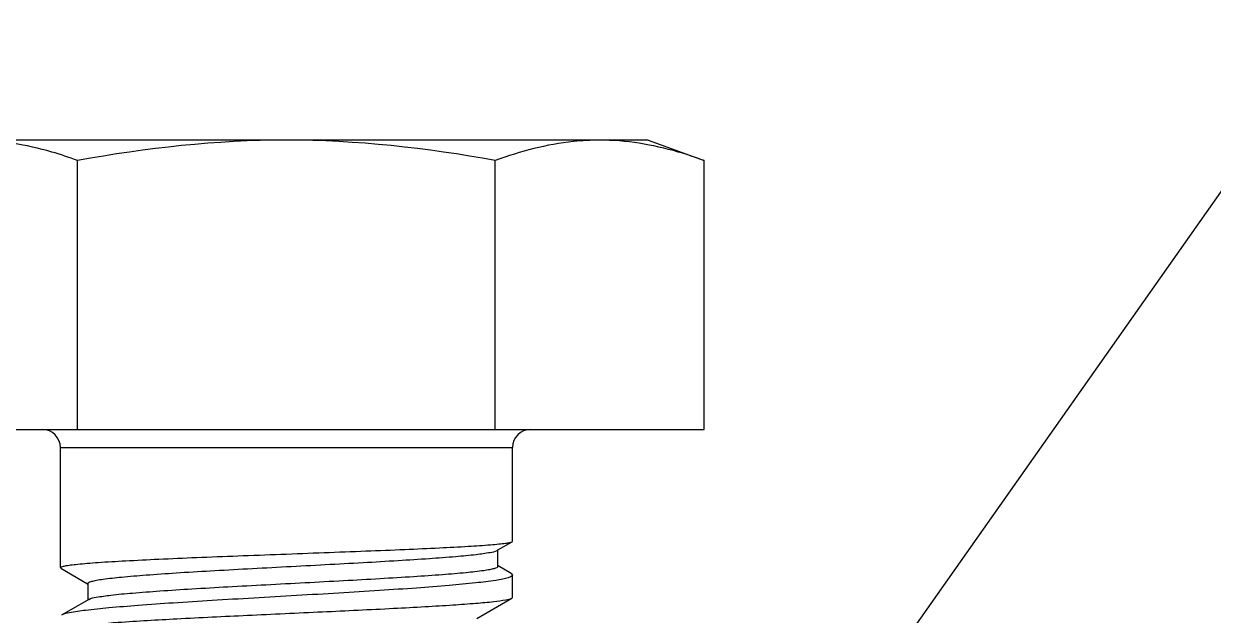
# Model space of a CAD drawing. Extents: x 27938 to 1507990, y 110129 to 923079.
# Drawn here: x 486231 to 486536.6, y 382654.4 to 382806.3 of the extents above; entities that cross this region are included whole.
import ezdxf

# ---------------------------------------------------------------- set-up
doc = ezdxf.new("R2010")
doc.units = 0
doc.header["$LTSCALE"] = 1000
doc.header["$MEASUREMENT"] = 0
doc.styles.get("Standard").update_dxf_attribs({"font": 'gbenor.shx', "bigfont": 'gbcbig.shx'})
doc.dimstyles.get("Standard").update_dxf_attribs({"dimtxt": 0.18, "dimasz": 0.18, "dimexe": 0.18, "dimexo": 0.0625, "dimgap": 0.09, "dimtad": 0, "dimtih": 1, "dimtoh": 1, "dimdec": 4, "dimzin": 0, "dimdsep": 46, "dimtxsty": 'Standard', "dimcen": 0.09, "dimadec": 0, "dimazin": 0, "dimtfac": 1, "dimtdec": 4, "dimtofl": 0, "dimtmove": 0, "dimatfit": 3, "dimfxl": 1, "dimtolj": 1, "dimtzin": 0, "dimarcsym": 0})

msp = doc.modelspace()

# ---------------------------------------------------------------- linework, layer by layer
at = {"linetype": 'Continuous'}
for p, q in [((486391.39, 382776.43), (486205.54, 382776.43)), ((486391.4, 382776.43), (486405.77, 382771.2)), ((486244.82, 382702.09), (486244.82, 382771.2)), ((486352.12, 382702.09), (486352.12, 382771.2)), ((486405.77, 382702.09), (486405.77, 382771.2)), ((486191.16, 382702.09), (486405.77, 382702.09)), ((486240.39, 382666.61), (486240.39, 382697.44)), ((486240.39, 382666.61), (486240.39, 382697.44)), ((486240.39, 382697.44), (486356.55, 382697.44)), ((486356.55, 382673.39), (486356.55, 382697.44)), ((486356.55, 382673.39), (486356.55, 382697.44)), ((486352.82, 382671.17), (486356.44, 382673.27)), ((486356.44, 382673.27), (486356.55, 382673.39)), ((486352.61, 382671.05), (486352.82, 382671.17)), ((486352.82, 382666.93), (486352.82, 382671.17)), ((486240.39, 382666.61), (486240.39, 382666.63)), ((486240.52, 382666.45), (486240.39, 382666.61)), ((486240.52, 382666.45), (486247.39, 382662.46)), ((486352.88, 382667.03), (486352.82, 382667.06)), ((486356.23, 382665.08), (486352.88, 382667.03)), ((486356.23, 382665.08), (486356.55, 382664.71)), ((486356.55, 382658.96), (486356.55, 382664.71)), ((486356.55, 382658.96), (486356.55, 382664.71)), ((486247.39, 382662.46), (486247.45, 382662.43)), ((486247.45, 382662.56), (486247.45, 382658.33)), ((486247.67, 382658.46), (486240.66, 382654.39)), ((486347.41, 382653.55), (486356.38, 382658.77)), ((486356.38, 382658.77), (486356.55, 382658.96))]:
    msp.add_line(p, q, dxfattribs=at)
for centre, radius, start, end in [((486235.74, 382697.44), 4.65, 0, 90), ((486361.19, 382697.44), 4.65, 90, 180), ((486356.33, 382664.71), 0.216, 352.473, 359.9874)]:
    msp.add_arc(centre, radius, start, end, dxfattribs=at)
for points, knots in [([(486244.82, 382771.2), (486242.62, 382772), (486233.96, 382774.88), (486224.79, 382776.43), (486217.99, 382776.43)], [0, 0, 0, 0, 0.255699, 1, 1, 1, 1]), ([(486378.95, 382776.43), (486376.69, 382776.43), (486367.55, 382775.95), (486358.59, 382773.56), (486352.12, 382771.2)], [0, 0, 0, 0, 0.246322, 1, 1, 1, 1]), ([(486405.77, 382771.2), (486403.58, 382772), (486394.91, 382774.88), (486385.74, 382776.43), (486378.95, 382776.43)], [0, 0, 0, 0, 0.255699, 1, 1, 1, 1]), ([(486240.39, 382666.63), (486240.42, 382666.76), (486240.92, 382666.92), (486241.71, 382667.12), (486243.13, 382667.32), (486245, 382667.53), (486247.39, 382667.75), (486251.47, 382668.05), (486257.61, 382668.41), (486266.05, 382668.83), (486275.67, 382669.24), (486286.14, 382669.65), (486297.05, 382670.06), (486308.02, 382670.47), (486318.64, 382670.87), (486328.51, 382671.27), (486337.29, 382671.66), (486344.63, 382672.05), (486349.74, 382672.38), (486352.9, 382672.66), (486354.55, 382672.84), (486355.67, 382673.03), (486356.26, 382673.16), (486356.44, 382673.27)], [0, 0, 0, 0, 0.003381, 0.010986, 0.023001, 0.039366, 0.059948, 0.084568, 0.144999, 0.218466, 0.30228, 0.393369, 0.488398, 0.583881, 0.67631, 0.762298, 0.838693, 0.902698, 0.951975, 0.970513, 0.984751, 0.994586, 1, 1, 1, 1]), ([(486247.45, 382662.56), (486247.45, 382662.68), (486247.84, 382662.94), (486248.56, 382663.14), (486249.81, 382663.42), (486252.33, 382663.8), (486256.59, 382664.26), (486262.84, 382664.78), (486270.47, 382665.3), (486279.16, 382665.82), (486288.61, 382666.34), (486298.46, 382666.87), (486308.34, 382667.39), (486317.92, 382667.91), (486326.83, 382668.42), (486334.77, 382668.93), (486341.45, 382669.44), (486346.69, 382669.9), (486350.21, 382670.43), (486352.07, 382670.73), (486352.61, 382671.05)], [0, 0, 0, 0, 0.003478, 0.010905, 0.022714, 0.038888, 0.08377, 0.143931, 0.217105, 0.300546, 0.391147, 0.485568, 0.580364, 0.672117, 0.757557, 0.833683, 0.897862, 0.947927, 0.982266, 1, 1, 1, 1]), ([(486247.67, 382658.46), (486248.25, 382658.79), (486250.22, 382659.11), (486253.92, 382659.66), (486259.39, 382660.14), (486266.32, 382660.67), (486274.5, 382661.19), (486283.6, 382661.72), (486293.28, 382662.24), (486303.19, 382662.76), (486312.97, 382663.28), (486322.27, 382663.8), (486330.75, 382664.31), (486338.13, 382664.82), (486344.14, 382665.31), (486348.2, 382665.76), (486350.6, 382666.12), (486351.78, 382666.38), (486352.45, 382666.57), (486352.82, 382666.82), (486352.82, 382666.93)], [0, 0, 0, 0, 0.01879, 0.054986, 0.107411, 0.174108, 0.252565, 0.339846, 0.432717, 0.527771, 0.621558, 0.710715, 0.792084, 0.862827, 0.920523, 0.963255, 0.978576, 0.989732, 0.99673, 1, 1, 1, 1]), ([(486356.55, 382664.68), (486356.53, 382664.53), (486356.1, 382664.23), (486355.28, 382663.96), (486353.92, 382663.63), (486351.17, 382663.15), (486346.56, 382662.59), (486339.79, 382661.96), (486331.53, 382661.33), (486322.08, 382660.69), (486311.79, 382660.06), (486301.02, 382659.42), (486290.16, 382658.79), (486279.59, 382658.17), (486269.7, 382657.55), (486260.85, 382656.93), (486253.35, 382656.32), (486247.44, 382655.75), (486243.42, 382655.13), (486241.29, 382654.75), (486240.66, 382654.39)], [0, 0, 0, 0, 0.003886, 0.011519, 0.02334, 0.039356, 0.083514, 0.142565, 0.214445, 0.296599, 0.386099, 0.479746, 0.574189, 0.666041, 0.75202, 0.829053, 0.894388, 0.945711, 0.981256, 1, 1, 1, 1]), ([(486244.9, 382651.64), (486248.33, 382652.06), (486256.79, 382652.71), (486271.31, 382653.56), (486288.83, 382654.4), (486307.4, 382655.25), (486322.62, 382655.97), (486333.78, 382656.57), (486340.84, 382657), (486346.71, 382657.43), (486351.27, 382657.81), (486354.31, 382658.26), (486355.92, 382658.5), (486356.38, 382658.77)], [0, 0, 0, 0, 0.092558, 0.227667, 0.390531, 0.563263, 0.72685, 0.799502, 0.863318, 0.916535, 0.9577, 0.985721, 1, 1, 1, 1])]:
    msp.add_open_spline(points, degree=3, knots=knots, dxfattribs=at)
for points in [[(486298.47, 382776.43), (486280.5, 382776.43), (486262.49, 382774.42), (486244.82, 382771.2)], [(486352.12, 382771.2), (486334.44, 382774.42), (486316.44, 382776.43), (486298.47, 382776.43)]]:
    msp.add_open_spline(points, degree=3, dxfattribs=at)

# ---------------------------------------------------------------- leaders
msp.add_leader([(486356.55, 382504.62), (487372.72, 383947.91)], dimstyle='Standard', override={"dimgap": 20, "dimtad": 0})

doc.saveas('drawing.dxf')
